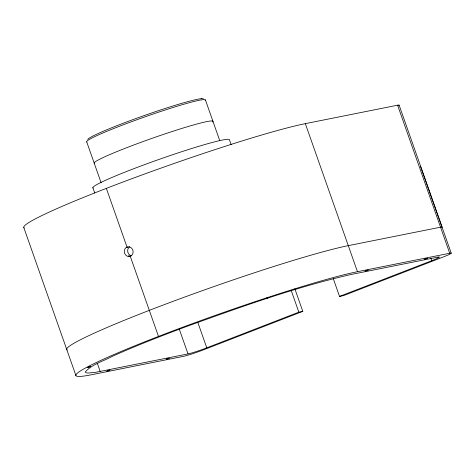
<?xml version="1.0" encoding="UTF-8"?>
<svg xmlns="http://www.w3.org/2000/svg" width="475" height="475" viewBox="0 0 475 475"><rect width="100%" height="100%" fill="white"/><g stroke="black" fill="none" stroke-linecap="round" stroke-linejoin="round"><path stroke-width="0.71" d="M106.958 371.123L109.927 370.078L106.988 371.135M169.219 358.239L166.268 359.248L169.225 358.215M188.064 353.899A14.885 0.986 -19.4 0 0 206.803 347.819L298.846 312.164L302.801 311.374L294.838 288.758M333.266 278.587L339.536 296.406L431.728 260.704A14.885 0.986 -19.4 0 0 437.897 257.141M302.801 311.374L203.419 349.861A15.74 1.045 -19.4 0 1 183.522 356.333L91.283 374.787A157.409 10.432 -19.4 0 1 158.49 336.419A157.409 10.432 -19.4 0 1 357.467 271.7L449.712 253.246L397.575 105.195L305.33 123.643A157.409 10.432 -19.4 0 0 132.454 178.475A157.409 10.432 -19.4 0 0 24.237 227.964M437.956 257.118L350.14 274.681C294.245 287.613 240.13 307.188 186.23 326.616C161.263 335.944 136.378 345.557 112.047 356.458C103.164 361.315 92.245 364.165 85.346 371.836L85.874 372.703L87.756 373.065L95.059 372.418L188.005 353.917L179.312 329.246M339.536 296.406L343.49 295.616L442.991 257.082A15.74 1.045 -19.4 0 0 449.712 253.246M451.25 253.217L420.488 166.309M442.023 227.062L399.113 105.165M430.766 257.961L431.728 260.704M305.33 123.643L357.467 271.7M291.122 290.237L298.846 312.164M231.123 144.59L229.467 139.893A72.408 4.798 -19.4 0 0 158.602 159.57A72.408 4.798 -19.4 0 0 93.118 188.053M219.777 140.701L205.414 99.904M197.843 322.466L206.773 347.825M106.353 188.367L127.021 247.059A4.881 4.34 78 0 0 124.598 253.234A4.881 4.34 78 0 0 130.257 256.251L158.49 336.419M86.711 141.871L101.098 182.709M92.851 187.619L94.739 192.987M97.292 363.262L100.189 371.486M23.809 227.567L75.947 375.618M67.195 349.956A157.409 10.432 -19.4 0 1 175.417 300.467A157.409 10.432 -19.4 0 1 348.294 245.64L440.533 227.187A15.74 1.045 -19.4 0 1 441.97 227.305M397.575 105.195A15.74 1.045 -19.4 0 1 398.751 105.515M127.021 247.059A4.881 4.423 74.3 0 1 132.804 250.123A4.881 4.423 74.3 0 1 130.257 256.257M94.424 163.358A62.961 4.174 -19.4 0 1 154.072 137.625A62.961 4.174 -19.4 0 1 212.628 122.016M86.913 142.025A62.961 4.174 -19.4 0 1 146.561 116.292A62.961 4.174 -19.4 0 1 205.111 100.676M201.685 98.675A61.429 4.073 -19.4 0 1 203.401 98.942M201.691 98.669A60.907 4.037 -19.4 0 0 198.865 99.038A61.429 4.073 -19.4 0 0 172.615 106.103A61.429 4.073 -19.4 0 0 131.326 120.205A60.907 4.037 -19.4 0 0 122.924 123.357A61.429 4.073 -19.4 0 0 94.329 135.333A61.429 4.073 -19.4 0 0 87.721 139.412M129.865 256.642A6.294 5.694 78.7 0 1 128.47 255.651M127.062 247.778A6.294 5.694 78.7 0 1 127.347 247.273M130.067 256.423A6.294 5.67 84.6 0 1 129.343 255.924M131.64 255.776A4.881 4.412 78.7 0 1 127.781 251.869A4.881 4.412 78.7 0 1 129.758 246.739M87.531 367.531L90.487 366.51L87.531 367.531M266.018 298.407L268.981 297.386L266.018 298.407M365.174 271.112L368.137 270.091L365.174 271.112M424.472 259.249L427.435 258.228L424.472 259.249"/></g></svg>
